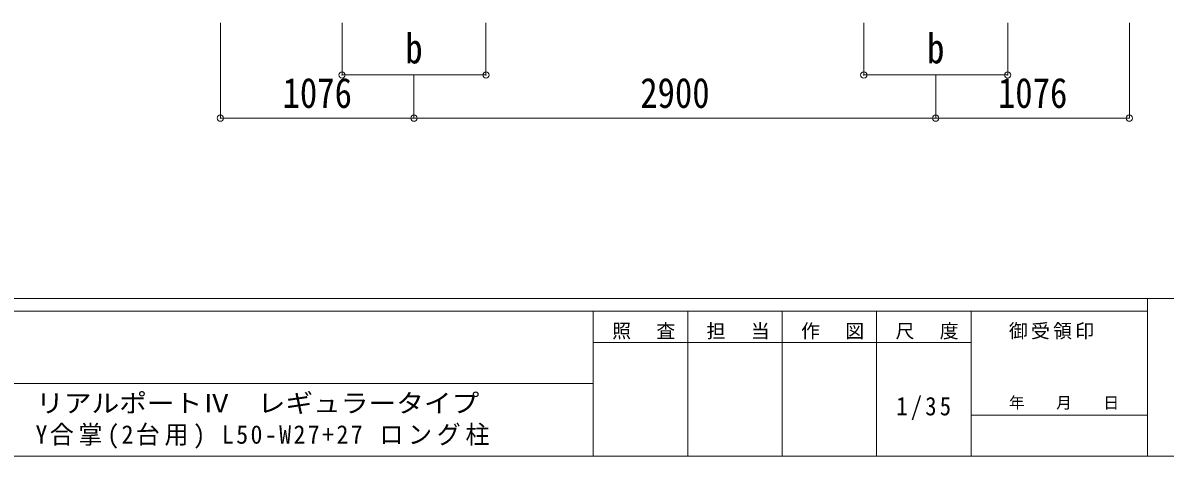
# Model space of a CAD drawing. Units: millimetres at full size, sheet at 1:35. Extents: x -9783 to 9892, y -6828 to 6752.
# Drawn here: x 35 to 6384, y -6828 to -4423 of the extents above; entities that cross this region are included whole.
import ezdxf
from ezdxf.enums import TextEntityAlignment as Align

# ---------------------------------------------------------------- set-up
doc = ezdxf.new("R2010")
doc.units = ezdxf.units.MM
doc.header["$LTSCALE"] = 35
doc.header["$PDMODE"] = 32
doc.header["$PDSIZE"] = 35
doc.layers.add('0-A_寸法', color=6, linetype='Continuous', lineweight=9)
doc.layers.add('F-0_240', color=7, linetype='Continuous', lineweight=9)
doc.styles.add('ＭＳ ゴシック', font='')
doc.styles.get('ＭＳ ゴシック').set_extended_font_data('MS Gothic')

msp = doc.modelspace()

# ---------------------------------------------------------------- linework, layer by layer
at = {"layer": '0-A_寸法'}
for p, q in [((1133.38, -4952.14), (1133.38, -4423.19)), ((1809.38, -4712.16), (1809.38, -4423.19)), ((2609.38, -4712.16), (2609.38, -4423.19)), ((4709.38, -4712.16), (4709.38, -4423.19)), ((5509.38, -4712.16), (5509.38, -4423.19)), ((6185.38, -4952.14), (6185.38, -4423.19)), ((1809.38, -4712.16), (2609.38, -4712.16)), ((2209.38, -4952.14), (2209.38, -4712.16)), ((4709.38, -4712.16), (5509.38, -4712.16)), ((5109.38, -4952.14), (5109.38, -4712.16)), ((1133.38, -4952.14), (2209.38, -4952.14)), ((2209.38, -4952.14), (5109.38, -4952.14)), ((5109.38, -4952.14), (6185.38, -4952.14))]:
    msp.add_line(p, q, dxfattribs=at)
for p in [(1809.38, -4712.16), (2609.38, -4712.16), (4709.38, -4712.16), (5509.38, -4712.16), (1133.38, -4952.14), (2209.38, -4952.14), (5109.38, -4952.14), (6185.38, -4952.14)]:
    msp.add_point(p, dxfattribs=at)
at = {"layer": 'F-0_240', "color": 5}
for p, q in [((-9783.03, -5953.1), (9396.97, -5953.1)), ((6285.75, -5953.1), (6285.75, -6828.1)), ((-9783.03, -6023.1), (6285.75, -6023.1)), ((3205.75, -6023.1), (3205.75, -6828.1)), ((3730.75, -6023.1), (3730.75, -6828.1)), ((4255.75, -6023.1), (4255.75, -6828.1)), ((4780.75, -6023.1), (4780.75, -6828.1)), ((5305.75, -6023.1), (5305.75, -6828.1)), ((3205.75, -6198.1), (5305.75, -6198.1)), ((-3969.25, -6425.6), (3205.75, -6425.6)), ((5305.75, -6600.6), (6285.75, -6600.6)), ((-9783.03, -6828.1), (9396.97, -6828.1))]:
    msp.add_line(p, q, dxfattribs=at)

# ---------------------------------------------------------------- texts
at = {"layer": '0-A_寸法', "color": 7, "style": 'ＭＳ ゴシック', "width": 0.85}
for s, p in [('b', (2161.25, -4697.78)), ('b', (5061.25, -4697.78)), ('1076', (1478.88, -4945.14)), ('2900', (3466.88, -4945.14)), ('1076', (5454.88, -4945.14))]:
    msp.add_text(s, height=166.8, dxfattribs=at).set_placement(p, align=Align.BOTTOM_LEFT)
at = {"layer": 'F-0_240', "style": 'ＭＳ ゴシック', "width": 1.1}
msp.add_text('リアルポートⅣ\u3000レギュラータイプ', height=102.6, dxfattribs=at).set_placement((109.35, -6616.22), align=Align.BOTTOM_LEFT)
at = {"layer": 'F-0_240', "style": 'ＭＳ ゴシック'}
msp.add_text('年\u3000\u3000月\u3000\u3000日', height=64.15, dxfattribs=at).set_placement((5515.76, -6583.1), align=Align.BOTTOM_LEFT)
at = {"layer": 'F-0_240', "attachment_point": 7, "style": 'ＭＳ ゴシック'}
for s, insert, char_height in [('\\T1.17;照\u3000査', (3310.76, -6180.6), 76.98), ('\\T1.17;担\u3000当', (3835.76, -6180.6), 76.98), ('\\T1.17;作\u3000図', (4360.75, -6180.6), 76.98), ('\\T1.17;尺\u3000度', (4885.76, -6180.6), 76.98), ('\\T1.17;御受領印', (5515.75, -6180.6), 76.98), ('\\T1.28;\\W0.9;1/35', (4890.13, -6626.85), 102.6), ('\\T1.2;\\W0.95;Y合掌(2台用)\\~L50-W27+27\\~ロング柱', (105.77, -6786.55), 102.6)]:
    msp.add_mtext(s, dxfattribs=dict(at, insert=insert, char_height=char_height))

doc.saveas('drawing.dxf')
